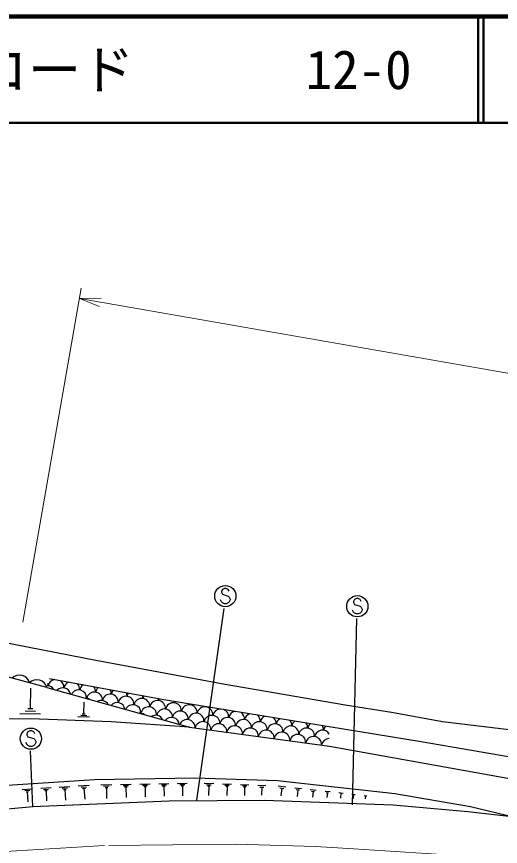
# Model space of a CAD drawing. Units: millimetres, scale not verified. Extents: x 40000 to 680000, y 20000 to 380000.
# Drawn here: x 134312 to 179854, y 301793 to 380000 of the extents above; entities that cross this region are included whole.
import ezdxf
from ezdxf.enums import TextEntityAlignment as Align

# ---------------------------------------------------------------- set-up
doc = ezdxf.new("R2010")
doc.units = ezdxf.units.MM
doc.header["$LTSCALE"] = 1000
doc.linetypes.add('CHAIN', pattern=[18.5, 12, -1.5, 3.5, -1.5])
for name, color, linetype, lineweight in [('M-BGD', 7, 'Continuous', 25), ('M-BMK', 2, 'CHAIN', 13), ('M-STR-HTXT', 7, 'Continuous', 13), ('M-STR-STRC', 7, 'Continuous', 25), ('M-TTL', 2, 'Continuous', 140), ('M-TTL-LINE', 7, 'Continuous', 50)]:
    doc.layers.add(name, color=color, linetype=linetype, lineweight=lineweight)
doc.layers.add('M-TTL-TXT', color=7, linetype='Continuous')
doc.styles.add('ＭＳ ゴシック', font='')
doc.styles.get('ＭＳ ゴシック').set_extended_font_data('MS Gothic')

msp = doc.modelspace()

# ---------------------------------------------------------------- linework, layer by layer
at = {"layer": 'M-BGD'}
for p, q in [((135606, 314757), (135664, 316699)), ((140632, 314263), (140665, 315388)), ((136084, 314499), (135113, 314528)), ((135848, 314749), (135363, 314764)), ((136562, 314242), (134620, 314300)), ((141186, 313965), (140061, 313999)), ((140909, 314114), (140347, 314131)), ((140773, 314259), (140491, 314267)), ((138332, 307382), (139337, 307446)), ((140119, 307496), (141157, 307562)), ((140387, 307383), (140906, 307416)), ((142240, 307604), (143277, 307623)), ((142501, 307479), (143020, 307489)), ((142633, 307352), (142893, 307357)), ((142763, 307354), (142782, 306317)), ((144094, 307639), (145098, 307657)), ((144347, 307518), (144849, 307527)), ((144475, 307394), (144726, 307399)), ((144600, 307397), (144619, 306393)), ((145914, 307672), (146885, 307690)), ((146159, 307555), (146645, 307564)), ((146283, 307436), (146525, 307441)), ((146404, 307438), (146422, 306467)), ((147701, 307705), (148640, 307723)), ((147938, 307592), (148408, 307601)), ((148058, 307477), (148293, 307481)), ((148175, 307479), (148193, 306540)), ((149438, 307737), (150382, 307755)), ((149676, 307624), (150148, 307633)), ((149796, 307508), (150032, 307512)), ((149914, 307510), (149932, 306567)), ((151956, 307739), (152869, 307709)), ((152181, 307617), (152637, 307602)), ((152291, 307499), (152519, 307492)), ((152405, 307496), (152375, 306583)), ((153696, 307681), (154555, 307653)), ((153907, 307567), (154336, 307553)), ((154011, 307456), (154226, 307449)), ((154118, 307452), (154090, 306594)), ((155381, 307625), (156187, 307599)), ((155579, 307518), (155982, 307505)), ((155676, 307414), (155878, 307407)), ((155777, 307410), (155750, 306604)), ((157012, 307571), (157767, 307546)), ((157194, 307376), (157572, 307364)), ((157383, 307370), (157358, 306615)), ((158932, 307499), (159653, 307420)), ((134824, 307159), (135784, 307220)), ((135072, 307055), (135552, 307085)), ((135199, 306942), (135439, 306957)), ((135319, 306950), (135380, 305990)), ((136576, 307271), (137549, 307333)), ((136827, 307164), (137314, 307195)), ((136956, 307051), (137200, 307066)), ((137078, 307058), (137140, 306085)), ((138591, 307273), (139094, 307304)), ((138725, 307155), (138976, 307171)), ((138850, 307163), (138914, 306158)), ((140525, 307261), (140784, 307278)), ((140654, 307269), (140720, 306232)), ((159093, 307299), (159453, 307259)), ((159273, 307279), (159193, 306558)), ((160493, 307327), (161125, 307257)), ((160633, 307151), (160949, 307116)), ((160791, 307134), (160721, 306502)), ((161962, 307164), (162510, 307103)), ((162084, 307012), (162358, 306981)), ((162221, 306996), (162160, 306448)), ((163345, 307011), (163814, 306959)), ((163449, 306880), (163683, 306854)), ((163566, 306867), (163514, 306398)), ((164646, 306866), (165041, 306823)), ((164843, 306845), (164789, 306351)), ((165871, 306731), (166196, 306695)), ((166034, 306713), (165989, 306306)), ((167024, 306603), (167283, 306574)), ((167154, 306589), (167118, 306265))]:
    msp.add_line(p, q, dxfattribs=at)
for points in [[(304750, 284557), (299388, 285002), (294256, 285757), (283299, 289264), (276650, 291864), (273284, 293180), (265060, 296188), (254227, 299789), (248545, 301389), (234307, 304293), (222243, 306576), (214986, 307751), (204263, 309242), (192773, 310984), (181450, 312675), (174410, 313533), (169611, 314400), (165253, 315091), (153930, 317066), (141758, 319307), (132934, 321048), (128435, 321882)], [(137151, 316771), (127365, 319406), (125065, 319756)], [(150599, 313022), (143197, 313530), (135633, 313829), (133056, 313784), (128339, 316319), (123562, 318318)], [(163739, 313069), (148186, 315609), (137401, 317596)], [(137151, 316771), (150599, 313022), (163755, 311253)], [(214680, 303878), (204856, 305662), (193875, 307712), (181885, 310019), (172396, 311644), (163739, 313069)], [(163755, 311253), (178786, 308553), (187010, 307062), (200865, 304804), (213925, 302314)], [(116375, 304671), (123264, 306335), (132454, 307510), (141636, 308093), (151092, 308268), (158866, 308010), (169922, 306785)], [(169922, 306785), (177032, 305546), (181220, 304546), (176777, 305057), (169756, 305668)], [(169756, 305668), (157634, 306117), (148660, 306059), (135835, 305531), (126648, 304659), (120830, 303928), (116490, 303399)]]:
    msp.add_lwpolyline(points, dxfattribs=at)
for centre, radius, start, end in [((134584, 316983), 963, 13.67857, 136.183), ((136215, 316544), 963, 13.67857, 136.183), ((137176, 316188), 752, 32.07083, 88.04156), ((136526, 316981), 752, 356.29017, 11.91737), ((138013, 316781), 752, 102.85282, 168.39044), ((138663, 315988), 752, 12.07548, 136.76647), ((138013, 316781), 752, 356.29017, 56.26885), ((139499, 316581), 752, 114.30065, 168.39044), ((139499, 316581), 752, 356.29017, 44.82102), ((140986, 316381), 752, 123.09242, 168.39044), ((140986, 316381), 752, 356.29017, 36.02925), ((142473, 316182), 752, 130.64034, 168.39044), ((140149, 315788), 752, 356.29017, 153.51278), ((141636, 315588), 752, 356.29017, 168.39044), ((143123, 315388), 752, 356.29017, 168.39044), ((142473, 316182), 752, 356.29017, 28.48133), ((143959, 315982), 752, 137.45479, 168.39044), ((143959, 315982), 752, 356.29017, 21.66688), ((145446, 315782), 752, 143.79243, 168.39044), ((145446, 315782), 752, 356.29017, 15.32924), ((146932, 315582), 752, 149.80692, 168.39044), ((140799, 314994), 752, 61.33234, 87.50961), ((142286, 314794), 752, 28.77726, 120.06469), ((143773, 314594), 752, 9.52197, 139.31998), ((144609, 315188), 752, 356.29017, 168.39044), ((146096, 314988), 752, 356.29017, 168.39044), ((147582, 314788), 752, 356.29017, 168.39044), ((146932, 315582), 752, 356.29017, 9.31475), ((148419, 315382), 752, 155.60183, 168.39044), ((149069, 314588), 752, 356.29017, 168.39044), ((148419, 315382), 752, 356.29017, 5.11043), ((149906, 315182), 752, 159.64384, 168.39044), ((149906, 315182), 752, 356.29017, 1.80379), ((151392, 314982), 752, 162.91348, 168.39044), ((145259, 314394), 752, 356.29017, 155.8339), ((146746, 314194), 752, 356.29017, 168.39044), ((148232, 313994), 752, 356.29017, 168.39044), ((149719, 313794), 752, 356.29017, 168.39044), ((150556, 314388), 752, 356.29017, 168.39044), ((152042, 314188), 752, 356.29017, 168.39044), ((151392, 314982), 752, 356.29017, 358.53415), ((152879, 314782), 752, 166.15769, 168.39044), ((153529, 313988), 752, 91.54651, 168.39044), ((153529, 313988), 752, 356.29017, 69.90112), ((155015, 313788), 752, 102.91507, 168.39044), ((155015, 313788), 752, 356.29017, 58.53255), ((145909, 313600), 752, 53.50375, 95.3382), ((147396, 313401), 752, 25.65943, 123.18252), ((148882, 313201), 752, 7.02074, 141.82122), ((150369, 313001), 752, 356.29017, 158.14091), ((151206, 313594), 752, 356.29017, 168.39044), ((152692, 313395), 752, 356.29017, 168.39044), ((154179, 313195), 752, 356.29017, 168.39044), ((155665, 312995), 752, 356.29017, 168.39044), ((156502, 313588), 752, 110.30658, 168.39044), ((156502, 313588), 752, 356.29017, 51.14105), ((157989, 313388), 752, 116.29841, 168.39044), ((157989, 313388), 752, 356.29017, 45.14921), ((159475, 313189), 752, 121.51689, 168.39044), ((159475, 313189), 752, 356.29017, 39.93074), ((151856, 312801), 752, 356.29017, 168.39044), ((153342, 312601), 752, 356.29017, 168.39044), ((154829, 312401), 752, 356.29017, 168.39044), ((156315, 312201), 752, 356.29017, 168.39044), ((157152, 312795), 752, 356.29017, 168.39044), ((158639, 312595), 752, 356.29017, 168.39044), ((160125, 312395), 752, 356.29017, 168.39044), ((160962, 312989), 752, 126.23345, 168.39044), ((161612, 312195), 752, 356.29017, 168.39044), ((160962, 312989), 752, 356.29017, 35.21417), ((162449, 312789), 752, 130.59528, 168.39044), ((162449, 312789), 752, 356.29017, 30.85235), ((163935, 312589), 752, 134.69303, 168.39044), ((157802, 312001), 752, 356.29017, 168.39044), ((159289, 311801), 752, 356.29017, 168.39044), ((160775, 311601), 752, 356.29017, 168.39044), ((162262, 311401), 752, 356.29017, 168.39044), ((163099, 311995), 752, 30.67707, 168.39044), ((163749, 311201), 752, 89.96371, 168.39044)]:
    msp.add_arc(centre, radius, start, end, dxfattribs=at)
at = {"layer": 'M-BMK'}
msp.add_lwpolyline([(173839, 301072), (166071, 301565), (162455, 301798), (154981, 301990), (142592, 301865), (133252, 301324), (123062, 300265), (113289, 298841), (103716, 296983), (95842, 295041), (86786, 292617), (77020, 289713)], dxfattribs=at)
at = {"layer": 'M-STR-HTXT'}
for p, q in [((134906, 322942), (140401, 354403)), ((140229, 353418), (142268, 353468)), ((140229, 353418), (359961, 315041)), ((140229, 353418), (142130, 352679))]:
    msp.add_line(p, q, dxfattribs=at)
at = {"layer": 'M-STR-STRC'}
for p, q in [((153686, 326018), (153595, 325836)), ((153595, 325836), (153595, 325745)), ((153595, 325745), (153686, 325563)), ((153868, 326109), (153686, 326018)), ((153686, 325563), (154232, 325382)), ((154050, 326109), (153868, 326109)), ((154232, 326018), (154050, 326109)), ((154322, 325836), (154232, 326018)), ((154232, 325382), (154322, 325291)), ((153595, 324836), (153504, 325018)), ((153686, 324745), (153595, 324836)), ((153868, 324654), (153686, 324745)), ((154050, 324654), (153868, 324654)), ((154232, 324745), (154050, 324654)), ((154322, 324836), (154232, 324745)), ((154322, 325291), (154413, 325109)), ((154413, 325018), (154322, 324836)), ((154413, 325109), (154413, 325018)), ((166115, 325062), (166024, 324880)), ((166024, 324880), (166024, 324789)), ((166024, 324789), (166115, 324607)), ((166297, 325153), (166115, 325062)), ((166115, 324607), (166661, 324425)), ((166479, 325153), (166297, 325153)), ((166661, 325062), (166479, 325153)), ((166751, 324880), (166661, 325062)), ((153806, 324208), (151242, 306144)), ((166024, 323880), (165933, 324062)), ((166115, 323789), (166024, 323880)), ((166297, 323698), (166115, 323789)), ((166661, 323789), (166479, 323698)), ((166661, 324425), (166751, 324335)), ((166751, 323880), (166661, 323789)), ((166751, 324335), (166842, 324153)), ((166842, 324062), (166751, 323880)), ((166842, 324153), (166842, 324062)), ((165928, 305726), (166336, 323265)), ((166479, 323698), (166297, 323698)), ((135380, 312586), (135289, 312404)), ((135289, 312404), (135289, 312313)), ((135289, 312313), (135380, 312131)), ((135562, 312677), (135380, 312586)), ((135380, 312131), (135926, 311950)), ((135744, 312677), (135562, 312677)), ((135926, 312586), (135744, 312677)), ((136016, 312404), (135926, 312586)), ((135289, 311404), (135198, 311586)), ((135380, 311313), (135289, 311404)), ((135562, 311222), (135380, 311313)), ((135926, 311313), (135744, 311222)), ((135926, 311950), (136016, 311859)), ((136016, 311404), (135926, 311313)), ((136016, 311859), (136107, 311677)), ((136107, 311586), (136016, 311404)), ((136107, 311677), (136107, 311586)), ((135744, 311222), (135562, 311222)), ((135835, 305531), (135632, 310802))]:
    msp.add_line(p, q, dxfattribs=at)
for centre in [(153959, 325382), (166388, 324425), (135653, 311950)]:
    msp.add_circle(centre, 1000, dxfattribs=at)
at = {"layer": 'M-TTL'}
msp.add_line((680000, 380000), (40000, 380000), dxfattribs=at)
at = {"layer": 'M-TTL-LINE'}
for p, q in [((177750, 380000), (177750, 370000)), ((178250, 380000), (178250, 370000)), ((40000, 370000), (680000, 370000))]:
    msp.add_line(p, q, dxfattribs=at)

# ---------------------------------------------------------------- texts
at = {"layer": 'M-TTL-TXT', "style": 'ＭＳ ゴシック'}
for s, p in [('図面コード', (120380, 375000)), ('12-0', (161521, 375000))]:
    msp.add_text(s, height=3666, dxfattribs=at).set_placement(p, align=Align.MIDDLE_LEFT)

doc.saveas('drawing.dxf')
